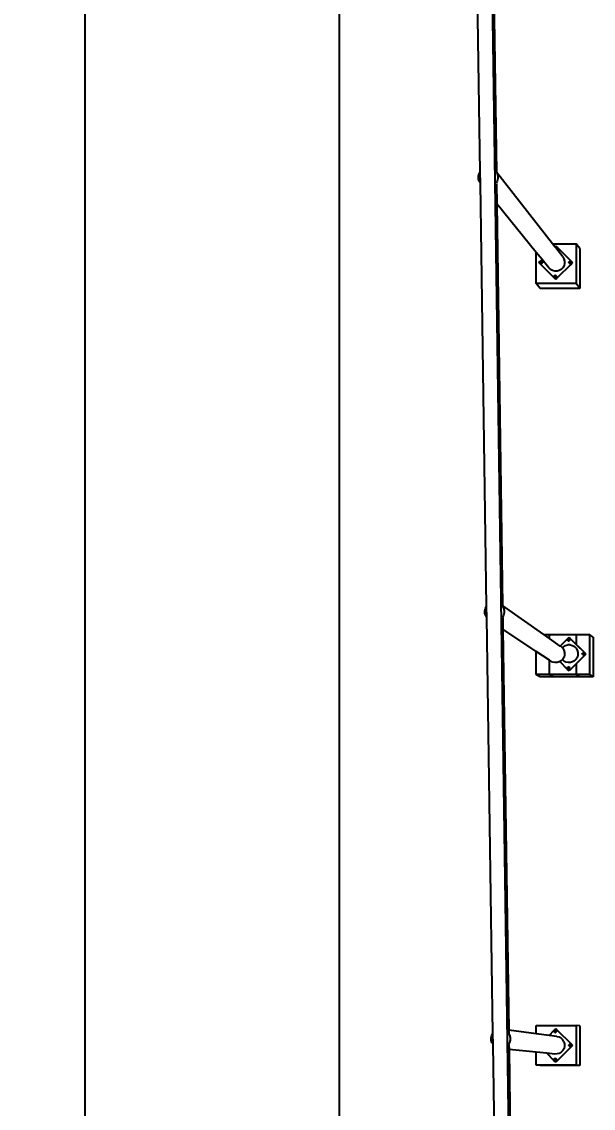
# Model space of a CAD drawing. Header units: inches. Extents: x -614 to 848, y -1045 to 1103.
# Drawn here: x -614 to -326, y 8 to 555 of the extents above; entities that cross this region are included whole.
import ezdxf

# ---------------------------------------------------------------- set-up
doc = ezdxf.new("R2010")
doc.units = ezdxf.units.IN
doc.header["$MEASUREMENT"] = 0
doc.dimstyles.get("Standard").update_dxf_attribs({"dimtxt": 24, "dimasz": 0.18, "dimexe": 0.18, "dimexo": 0.0625, "dimgap": 0.09, "dimtad": 0, "dimtih": 1, "dimtoh": 1, "dimdec": 4, "dimzin": 0, "dimdsep": 46, "dimtxsty": 'Standard', "dimcen": 0.09, "dimclrd": 1, "dimclre": 1, "dimclrt": 1, "dimadec": 0, "dimazin": 0, "dimtfac": 1, "dimtdec": 4, "dimtofl": 0, "dimtmove": 0, "dimatfit": 3, "dimfxl": 1, "dimtolj": 1, "dimtzin": 0, "dimarcsym": 0})

# ---------------------------------------------------------------- blocks, each defined once
blk = doc.blocks.new('*D3')
at = {"color": 1, "lineweight": -2, "transparency": 16777216}
for p, q in [((-391.17, 1015.55), (-582.34, 1015.55)), ((-582.16, 1015.37), (-582.16, -2.53)), ((-582.16, -1044.61), (-582.16, -26.71)), ((-353.89, -1044.79), (-582.34, -1044.79))]:
    blk.add_line(p, q, dxfattribs=at)
at = {"color": 1, "transparency": 16777216}
for points in [[(-582.19, 1015.37), (-582.13, 1015.37), (-582.16, 1015.55)], [(-582.19, -1044.61), (-582.13, -1044.61), (-582.16, -1044.79)]]:
    blk.add_solid(points, dxfattribs=at)
at = {"layer": 'Defpoints', "color": 0, "transparency": 16777216}
for p in [(-391.11, 1015.55), (-582.16, -1044.79), (-353.83, -1044.79)]:
    blk.add_point(p, dxfattribs=at)
at = {"color": 1, "transparency": 16777216, "insert": (-582.16, -14.62), "char_height": 24, "attachment_point": 5}
blk.add_mtext("\\A1;142'", dxfattribs=at)

msp = doc.modelspace()

# ---------------------------------------------------------------- linework, layer by layer
for p, q in [((-353.83011, -1044.7934), (-383.55785, 1015.55191)), ((-453.98464, -965.3808), (-453.98464, 832.66782)), ((-383.22282, 479.63448), (-386.41257, 696.43947)), ((-377.95925, 681.20389), (-375.0562, 479.56826)), ((-384.07424, 477.43644), (-383.75701, 478.6821)), ((-384.05827, 476.15113), (-384.07424, 477.43644)), ((-383.75701, 478.6821), (-383.22282, 479.63448)), ((-383.13922, 473.95261), (-383.22282, 479.63448)), ((-375.24137, 479.77488), (-374.65938, 478.79517)), ((-375.0562, 479.56826), (-375.05575, 479.53756)), ((-346.83672, 443.48523), (-375.0562, 479.56826)), ((-374.65938, 478.79517), (-374.31128, 477.55778)), ((-374.31128, 477.55778), (-374.29531, 476.27247)), ((-383.71017, 474.91374), (-384.05827, 476.15113)), ((-383.13922, 473.95261), (-383.71017, 474.91374)), ((-380.00174, 260.70041), (-383.13922, 473.95261)), ((-374.61254, 475.02681), (-375.24137, 473.9057)), ((-374.96973, 473.56264), (-374.82676, 463.63253)), ((-374.29531, 476.27247), (-374.61254, 475.02681)), ((-354.99509, 439.10224), (-374.82676, 463.63253)), ((-374.82676, 463.63253), (-371.91088, 261.10617)), ((-346.83672, 443.48523), (-334.85508, 443.48523)), ((-345.63895, 441.95369), (-346.83672, 443.48523)), ((-334.85508, 443.48523), (-334.85508, 423.34522)), ((-332.98892, 441.01367), (-334.85508, 443.48523)), ((-354.99509, 423.34522), (-354.99509, 439.10224)), ((-352.08722, 435.50542), (-354.99509, 439.10224)), ((-345.63895, 441.95369), (-345.17355, 442.41909)), ((-345.17728, 441.36338), (-345.63895, 441.95369)), ((-345.17728, 441.36338), (-345.17355, 441.36289)), ((-341.65167, 436.85533), (-345.17728, 441.36338)), ((-345.17355, 442.41909), (-344.4267, 441.67224)), ((-345.17355, 442.41909), (-345.17355, 441.36855)), ((-345.17355, 441.36289), (-344.90018, 441.39888)), ((-344.90018, 441.39888), (-344.64545, 441.50439)), ((-344.64545, 441.50439), (-344.4267, 441.67224)), ((-344.4267, 441.67224), (-337.45004, 434.69558)), ((-332.98892, 441.01367), (-332.98892, 420.9859)), ((-353.64391, 433.94873), (-352.89706, 434.69558)), ((-352.89706, 433.20188), (-353.64391, 433.94873)), ((-353.63055, 433.93233), (-353.64391, 433.94873)), ((-353.64391, 433.94873), (-352.6306, 433.94873)), ((-352.88373, 433.18551), (-353.63055, 433.93233)), ((-352.89706, 434.69558), (-352.08722, 435.50542)), ((-352.72921, 434.47683), (-352.89706, 434.69558)), ((-352.89706, 433.20188), (-352.72921, 433.42063)), ((-352.88373, 433.18551), (-352.89706, 433.20188)), ((-345.9204, 426.22522), (-352.89706, 433.20188)), ((-345.90733, 426.20912), (-352.88373, 433.18551)), ((-352.63545, 434.25049), (-352.72921, 434.47683)), ((-352.72921, 433.42063), (-352.62369, 433.67536)), ((-352.66498, 434.1077), (-352.65119, 434.21251)), ((-352.65119, 434.0029), (-352.66498, 434.1077)), ((-352.65119, 434.21251), (-352.63545, 434.25049)), ((-352.61073, 433.90523), (-352.65119, 434.0029)), ((-352.63835, 433.97192), (-352.63749, 433.96537)), ((-352.63749, 433.96537), (-352.6306, 433.94873)), ((-352.63545, 434.25049), (-352.61073, 434.31017)), ((-352.6306, 433.94873), (-352.62875, 433.94873)), ((-352.6306, 433.94873), (-352.59561, 433.86427)), ((-352.62369, 433.67536), (-352.59597, 433.88599)), ((-352.61073, 434.31017), (-352.54638, 434.39404)), ((-352.59597, 433.88599), (-352.61073, 433.90523)), ((-352.5881, 433.87574), (-352.59597, 433.88599)), ((-352.59561, 433.86427), (-352.53777, 433.78888)), ((-352.5881, 433.87574), (-352.58182, 433.86057)), ((-352.54638, 433.82137), (-352.5881, 433.87574)), ((-352.58182, 433.86057), (-352.5152, 433.77375)), ((-352.54638, 434.39404), (-352.46251, 434.45839)), ((-352.46251, 433.75702), (-352.54638, 433.82137)), ((-352.5189, 433.78755), (-352.54638, 433.82137)), ((-352.53777, 433.78888), (-352.53338, 433.78317)), ((-352.53338, 433.78317), (-352.529, 433.77745)), ((-352.529, 433.77745), (-352.44218, 433.71083)), ((-352.43504, 433.7232), (-352.5189, 433.78755)), ((-352.5152, 433.77375), (-352.42838, 433.70714)), ((-352.46251, 434.45839), (-352.36485, 434.49884)), ((-352.36485, 433.71656), (-352.46251, 433.75702)), ((-352.44218, 433.71083), (-352.34108, 433.66896)), ((-352.33738, 433.68275), (-352.43504, 433.7232)), ((-352.32728, 433.66526), (-352.42838, 433.70714)), ((-352.36485, 434.49884), (-352.26005, 434.51264)), ((-352.26005, 433.70277), (-352.36485, 433.71656)), ((-352.34108, 433.66896), (-352.33394, 433.66802)), ((-352.23259, 433.66896), (-352.33738, 433.68275)), ((-352.33394, 433.66802), (-352.23259, 433.65467)), ((-352.32728, 433.66526), (-352.21879, 433.65098)), ((-352.26005, 434.51264), (-352.15524, 434.49884)), ((-352.15524, 433.71656), (-352.26005, 433.70277)), ((-352.23259, 433.66896), (-352.23259, 433.70638)), ((-352.12779, 433.68275), (-352.23259, 433.66896)), ((-352.23259, 433.6661), (-352.23259, 433.66896)), ((-352.23259, 433.65467), (-352.12409, 433.66896)), ((-352.23259, 433.65467), (-352.23259, 433.6661)), ((-352.21879, 433.65098), (-352.11029, 433.66526)), ((-352.15524, 434.49884), (-352.05758, 434.45839)), ((-352.05758, 433.75702), (-352.15524, 433.71656)), ((-352.03309, 433.72093), (-352.12779, 433.68275)), ((-352.12409, 433.66896), (-352.02299, 433.71083)), ((-352.11029, 433.66526), (-352.00919, 433.70714)), ((-348.69543, 431.31004), (-352.08722, 435.50542)), ((-352.05758, 434.45839), (-352.04298, 434.44719)), ((-351.97371, 433.82137), (-352.05758, 433.75702)), ((-352.00919, 434.4332), (-352.04298, 434.44719)), ((-352.04298, 434.44719), (-351.97371, 434.39404)), ((-352.03309, 433.72093), (-351.94627, 433.78755)), ((-352.02299, 433.71083), (-351.93617, 433.77745)), ((-351.92238, 434.36658), (-352.00919, 434.4332)), ((-352.00919, 433.70714), (-351.92238, 433.77375)), ((-351.94627, 434.36017), (-351.97371, 434.39404)), ((-351.97371, 434.39404), (-351.94981, 434.36289)), ((-351.90936, 433.90523), (-351.97371, 433.82137)), ((-351.94981, 434.36289), (-351.94627, 434.36017)), ((-351.94981, 434.36289), (-351.90936, 434.31017)), ((-351.94627, 434.36017), (-351.88193, 434.27632)), ((-351.87966, 433.87437), (-351.94627, 433.78755)), ((-351.86956, 434.28346), (-351.93617, 434.37027)), ((-351.93617, 433.77745), (-351.86956, 433.86427)), ((-351.90936, 434.31017), (-351.86891, 434.21251)), ((-351.86891, 434.0029), (-351.90936, 433.90523)), ((-351.88193, 434.27632), (-351.84148, 434.17866)), ((-351.87966, 433.87437), (-351.84314, 433.96253)), ((-351.82768, 434.18236), (-351.86956, 434.28346)), ((-351.86956, 433.86427), (-351.82886, 433.96253)), ((-351.86891, 434.21251), (-351.85511, 434.1077)), ((-351.85511, 434.1077), (-351.86891, 434.0029)), ((-351.84314, 433.96253), (-351.84148, 433.96907)), ((-351.84148, 434.17866), (-351.82768, 434.07386)), ((-351.82768, 434.07386), (-351.84148, 433.96907)), ((-351.82886, 433.96253), (-351.82768, 433.96537)), ((-351.8134, 434.07386), (-351.82768, 434.18236)), ((-351.82768, 433.96537), (-351.8134, 434.07386)), ((-337.6526, 432.99932), (-344.4267, 426.22522)), ((-337.62519, 432.99761), (-344.41369, 426.20912)), ((-341.65167, 436.85533), (-341.05406, 435.84933)), ((-341.05406, 435.84933), (-340.73719, 434.72293)), ((-340.72265, 433.5529), (-341.01143, 432.41897)), ((-340.73719, 434.72293), (-340.72265, 433.5529)), ((-338.56379, 434.09391), (-338.54999, 434.19871)), ((-338.54999, 433.9891), (-338.56379, 434.09391)), ((-338.54999, 434.19871), (-338.50954, 434.29637)), ((-338.50954, 433.89144), (-338.54999, 433.9891)), ((-338.53877, 433.96201), (-338.5374, 433.95157)), ((-338.5374, 433.95157), (-338.49552, 433.85047)), ((-338.50954, 434.29637), (-338.44519, 434.38024)), ((-338.44519, 433.80757), (-338.50954, 433.89144)), ((-338.49552, 433.85047), (-338.43768, 433.77508)), ((-338.44519, 434.38024), (-338.36132, 434.44459)), ((-338.44413, 433.80676), (-338.44519, 433.80757)), ((-338.42758, 433.78518), (-338.44413, 433.80676)), ((-338.42256, 433.7902), (-338.44413, 433.80676)), ((-338.43768, 433.77508), (-338.43901, 433.77375)), ((-338.43901, 433.77375), (-338.43329, 433.76937)), ((-338.42758, 433.78518), (-338.43768, 433.77508)), ((-338.43768, 433.77508), (-338.43329, 433.76937)), ((-338.43329, 433.76937), (-338.35219, 433.70714)), ((-338.43329, 433.76937), (-338.42891, 433.76365)), ((-338.42891, 433.76365), (-338.34209, 433.69704)), ((-338.42256, 433.7902), (-338.42758, 433.78518)), ((-338.41881, 433.77375), (-338.42758, 433.78518)), ((-338.36132, 433.74322), (-338.42256, 433.7902)), ((-338.33495, 433.70941), (-338.41881, 433.77375)), ((-338.36132, 434.44459), (-338.26366, 434.48505)), ((-338.26366, 433.70277), (-338.36132, 433.74322)), ((-338.35219, 433.70714), (-338.25109, 433.66526)), ((-338.34209, 433.69704), (-338.24099, 433.65516)), ((-338.23729, 433.66896), (-338.33495, 433.70941)), ((-338.26366, 434.48505), (-338.15885, 434.49884)), ((-338.15885, 433.68897), (-338.26366, 433.70277)), ((-338.25109, 433.66526), (-338.14259, 433.65098)), ((-338.24099, 433.65516), (-338.13249, 433.64088)), ((-338.13249, 433.65516), (-338.23729, 433.66896)), ((-338.15885, 434.49884), (-338.05405, 434.48505)), ((-338.05405, 433.70277), (-338.15885, 433.68897)), ((-338.14259, 433.65098), (-338.13249, 433.65231)), ((-338.13249, 433.65516), (-338.13249, 433.69244)), ((-338.0277, 433.66896), (-338.13249, 433.65516)), ((-338.13249, 433.65231), (-338.0341, 433.66526)), ((-338.13249, 433.65231), (-338.13249, 433.65516)), ((-338.13249, 433.64088), (-338.024, 433.65516)), ((-338.13249, 433.64088), (-338.13249, 433.65231)), ((-338.05405, 434.48505), (-337.95639, 434.44459)), ((-337.95639, 433.74322), (-338.05405, 433.70277)), ((-338.0341, 433.66526), (-338.0277, 433.66896)), ((-337.933, 433.70714), (-338.0277, 433.66896)), ((-338.024, 433.65516), (-337.9229, 433.69704)), ((-337.95639, 434.44459), (-337.95154, 434.44088)), ((-337.87252, 433.80757), (-337.95639, 433.74322)), ((-337.933, 434.4332), (-337.95154, 434.44088)), ((-337.95154, 434.44088), (-337.87252, 434.38024)), ((-337.84618, 434.36658), (-337.933, 434.4332)), ((-337.933, 433.70714), (-337.84618, 433.77375)), ((-337.9229, 433.69704), (-337.83608, 433.76365)), ((-337.84705, 434.34704), (-337.87252, 434.38024)), ((-337.80817, 433.89144), (-337.87252, 433.80757)), ((-337.84705, 434.34704), (-337.84618, 434.34638)), ((-337.77956, 434.27976), (-337.84618, 434.36658)), ((-337.84618, 434.34638), (-337.80817, 434.29637)), ((-337.77956, 433.86057), (-337.84618, 433.77375)), ((-337.76946, 434.26966), (-337.83608, 434.35648)), ((-337.83608, 433.76365), (-337.76946, 433.85047)), ((-337.80817, 434.29637), (-337.76771, 434.19871)), ((-337.78183, 434.26252), (-337.80817, 434.29637)), ((-337.76771, 433.9891), (-337.80817, 433.89144)), ((-337.78183, 434.26252), (-337.74138, 434.16486)), ((-337.73769, 434.17866), (-337.77956, 434.27976)), ((-337.75545, 433.91879), (-337.77956, 433.86057)), ((-337.72759, 434.16856), (-337.76946, 434.26966)), ((-337.76946, 433.85047), (-337.72876, 433.94873)), ((-337.76771, 434.19871), (-337.75392, 434.09391)), ((-337.75392, 434.09391), (-337.76771, 433.9891)), ((-337.73616, 434.12519), (-337.75939, 433.94873)), ((-337.75939, 433.94873), (-337.75545, 433.91879)), ((-337.74305, 433.94873), (-337.75545, 433.91879)), ((-337.75545, 433.91879), (-337.7234, 433.67536)), ((-337.74305, 433.94873), (-337.75373, 433.94873)), ((-337.74138, 433.95527), (-337.74305, 433.94873)), ((-337.72876, 433.94873), (-337.74305, 433.94873)), ((-337.74138, 434.16486), (-337.73616, 434.12519)), ((-337.72759, 434.06007), (-337.74138, 433.95527)), ((-337.74138, 433.95527), (-337.73769, 433.96167)), ((-337.7334, 434.14613), (-337.73769, 434.17866)), ((-337.73769, 433.96167), (-337.7234, 434.07017)), ((-337.7334, 434.14613), (-337.73616, 434.12519)), ((-337.73616, 434.12519), (-337.72759, 434.06007)), ((-337.7234, 434.2221), (-337.7334, 434.14613)), ((-337.7234, 434.07017), (-337.7334, 434.14613)), ((-337.72876, 433.94873), (-337.72759, 433.95157)), ((-336.70319, 433.94873), (-337.72876, 433.94873)), ((-337.7133, 434.06007), (-337.72759, 434.16856)), ((-337.72759, 433.95157), (-337.7133, 434.06007)), ((-337.61789, 434.47683), (-337.7234, 434.2221)), ((-337.7234, 433.67536), (-337.61789, 433.42063)), ((-337.45004, 433.20188), (-337.6526, 432.99932)), ((-337.6526, 432.99932), (-337.63239, 432.99666)), ((-337.63239, 432.99666), (-337.62519, 432.99761)), ((-337.43729, 433.18551), (-337.62519, 432.99761)), ((-337.62519, 432.99761), (-337.52406, 433.01092)), ((-337.45004, 434.69558), (-337.61789, 434.47683)), ((-337.61789, 433.42063), (-337.45004, 433.20188)), ((-337.52406, 433.01092), (-337.42311, 433.05274)), ((-337.45004, 434.69558), (-336.70319, 433.94873)), ((-337.21649, 433.43543), (-337.45004, 433.20188)), ((-337.45004, 433.20188), (-337.43729, 433.18551)), ((-337.21478, 433.40802), (-337.43729, 433.18551)), ((-337.42311, 433.05274), (-337.33642, 433.11926)), ((-337.33642, 433.11926), (-337.26991, 433.20594)), ((-337.26991, 433.20594), (-337.22809, 433.30689)), ((-337.22809, 433.30689), (-337.21478, 433.40802)), ((-336.70502, 433.94689), (-337.21649, 433.43543)), ((-337.21383, 433.41522), (-337.21649, 433.43543)), ((-336.69047, 433.93233), (-337.21478, 433.40802)), ((-337.21478, 433.40802), (-337.21383, 433.41522)), ((-336.70319, 433.94873), (-336.70502, 433.94689)), ((-336.70502, 433.94689), (-336.69047, 433.93233)), ((-336.69047, 433.93233), (-336.70319, 433.94873)), ((-347.85781, 430.49298), (-348.69543, 431.31004)), ((-346.83726, 429.92056), (-347.85781, 430.49298)), ((-345.70334, 429.63178), (-346.83726, 429.92056)), ((-345.87818, 427.16988), (-345.86438, 427.27468)), ((-345.86438, 427.06507), (-345.87818, 427.16988)), ((-345.86438, 427.27468), (-345.82393, 427.37234)), ((-345.85222, 427.03571), (-345.86438, 427.06507)), ((-345.85222, 427.03571), (-345.85122, 427.02808)), ((-345.82393, 426.96741), (-345.85222, 427.03571)), ((-345.85122, 427.02808), (-345.80934, 426.92698)), ((-345.82393, 427.37234), (-345.75958, 427.45621)), ((-345.75958, 427.45621), (-345.67571, 427.52056)), ((-344.53331, 429.64632), (-345.70334, 429.63178)), ((-345.67571, 427.52056), (-345.57805, 427.56102)), ((-345.57805, 427.56102), (-345.47324, 427.57481)), ((-345.47324, 427.57481), (-345.36844, 427.56102)), ((-345.36844, 427.56102), (-345.27077, 427.52056)), ((-345.27077, 427.52056), (-345.18691, 427.45621)), ((-345.18691, 427.45621), (-345.16326, 427.42539)), ((-345.16326, 427.42539), (-345.16, 427.42289)), ((-345.16326, 427.42539), (-345.12256, 427.37234)), ((-345.16, 427.42289), (-345.09565, 427.33903)), ((-345.08328, 427.34617), (-345.1499, 427.43299)), ((-345.12256, 427.37234), (-345.0821, 427.27468)), ((-345.0821, 427.06507), (-345.12256, 426.96741)), ((-345.09565, 427.33903), (-345.0552, 427.24137)), ((-345.0552, 427.03178), (-345.09565, 426.93412)), ((-345.0414, 427.24507), (-345.08328, 427.34617)), ((-345.08328, 426.92698), (-345.0414, 427.02808)), ((-345.0821, 427.27468), (-345.0683, 427.16988)), ((-345.0683, 427.16988), (-345.0821, 427.06507)), ((-345.0552, 427.24137), (-345.0414, 427.13658)), ((-345.0414, 427.13658), (-345.0552, 427.03178)), ((-345.02712, 427.13658), (-345.0414, 427.24507)), ((-345.0414, 427.02808), (-345.02712, 427.13658)), ((-343.40691, 429.9632), (-344.53331, 429.64632)), ((-342.4009, 430.5608), (-343.40691, 429.9632)), ((-341.58385, 431.39842), (-342.4009, 430.5608)), ((-341.01143, 432.41897), (-341.58385, 431.39842)), ((-353.01669, 420.9859), (-354.99509, 423.34522)), ((-334.85508, 423.34522), (-354.99509, 423.34522)), ((-345.70165, 426.39307), (-345.9204, 426.22522)), ((-345.90733, 426.20912), (-345.9204, 426.22522)), ((-345.17355, 425.47837), (-345.9204, 426.22522)), ((-345.16051, 425.46229), (-345.90733, 426.20912)), ((-345.75958, 426.88354), (-345.82393, 426.96741)), ((-345.80934, 426.92698), (-345.74272, 426.84016)), ((-345.73262, 426.85026), (-345.75958, 426.88354)), ((-345.75613, 426.88089), (-345.75958, 426.88354)), ((-345.73262, 426.85026), (-345.75613, 426.88089)), ((-345.67571, 426.81919), (-345.75613, 426.88089)), ((-345.74272, 426.84016), (-345.65591, 426.77355)), ((-345.64876, 426.78592), (-345.73262, 426.85026)), ((-345.44692, 426.49859), (-345.70165, 426.39307)), ((-345.57805, 426.77874), (-345.67571, 426.81919)), ((-345.65591, 426.77355), (-345.5548, 426.73167)), ((-345.55111, 426.74547), (-345.64876, 426.78592)), ((-345.47324, 426.76494), (-345.57805, 426.77874)), ((-345.5548, 426.73167), (-345.44631, 426.71739)), ((-345.44631, 426.73167), (-345.55111, 426.74547)), ((-345.36844, 426.77874), (-345.47324, 426.76494)), ((-345.17355, 426.53457), (-345.44692, 426.49859)), ((-345.44631, 426.73167), (-345.44631, 426.76848)), ((-345.34151, 426.74547), (-345.44631, 426.73167)), ((-345.44631, 426.71739), (-345.33782, 426.73167)), ((-345.44631, 426.71739), (-345.44631, 426.73167)), ((-345.27077, 426.81919), (-345.36844, 426.77874)), ((-345.24386, 426.78592), (-345.34151, 426.74547)), ((-345.33782, 426.73167), (-345.23672, 426.77355)), ((-345.18691, 426.88354), (-345.27077, 426.81919)), ((-345.16, 426.85026), (-345.24386, 426.78592)), ((-345.23672, 426.77355), (-345.1499, 426.84016)), ((-345.12256, 426.96741), (-345.18691, 426.88354)), ((-344.90018, 426.49859), (-345.17355, 426.53457)), ((-344.43016, 426.22176), (-345.17355, 425.47837)), ((-345.16051, 425.46229), (-345.17355, 425.47837)), ((-344.41369, 426.20912), (-345.16051, 425.46229)), ((-345.09565, 426.93412), (-345.16, 426.85026)), ((-345.1499, 426.84016), (-345.08328, 426.92698)), ((-345.1499, 426.84016), (-345.1499, 425.47837)), ((-344.64545, 426.39307), (-344.90018, 426.49859)), ((-344.4267, 426.22522), (-344.64545, 426.39307)), ((-344.4267, 426.22522), (-344.43016, 426.22176)), ((-344.41369, 426.20912), (-344.43016, 426.22176)), ((-344.41369, 426.20912), (-344.4267, 426.22522)), ((-332.98892, 420.9859), (-334.85508, 423.34522)), ((-332.98892, 420.9859), (-353.01669, 420.9859)), ((-380.8182, 258.57049), (-380.50365, 259.80558)), ((-380.80236, 257.29607), (-380.8182, 258.57049)), ((-380.50365, 259.80558), (-380.00174, 260.70041)), ((-379.92031, 255.16535), (-380.00174, 260.70041)), ((-372.06021, 260.8891), (-371.48315, 259.91769)), ((-351.19277, 246.56068), (-371.91088, 261.10617)), ((-371.91088, 261.10617), (-371.9062, 260.78111)), ((-371.48315, 259.91769), (-371.13801, 258.6908)), ((-371.12217, 257.41637), (-371.43671, 256.18128)), ((-371.13801, 258.6908), (-371.12217, 257.41637)), ((-380.45721, 256.06917), (-380.80236, 257.29607)), ((-379.92031, 255.16535), (-380.45721, 256.06917)), ((-376.83682, 45.58285), (-379.92031, 255.16535)), ((-371.43671, 256.18128), (-372.06021, 255.06968)), ((-371.82161, 254.90611), (-371.7407, 249.28655)), ((-354.99509, 238.05707), (-371.7407, 249.28655)), ((-371.7407, 249.28655), (-368.83092, 47.18354)), ((-351.19277, 246.56068), (-348.28175, 246.56068)), ((-348.28175, 244.51696), (-351.19277, 246.56068)), ((-348.28175, 244.51696), (-348.28175, 246.56068)), ((-348.28175, 246.56068), (-334.85508, 246.56068)), ((-334.85508, 246.56068), (-334.85508, 241.6055)), ((-334.85508, 246.56068), (-328.14174, 246.56068)), ((-328.14174, 246.56068), (-328.14174, 226.42067)), ((-326.313, 245.18659), (-328.14174, 246.56068)), ((-342.90495, 240.74208), (-348.28175, 244.51696)), ((-342.90495, 240.74208), (-339.19692, 244.45012)), ((-341.22271, 240.38244), (-340.21671, 240.98005)), ((-340.21671, 240.98005), (-339.09031, 241.29692)), ((-339.19692, 244.45012), (-338.45007, 245.19697)), ((-339.19692, 244.45012), (-338.97817, 244.28227)), ((-339.14407, 243.74476), (-339.13028, 243.84956)), ((-339.13028, 243.63995), (-339.14407, 243.74476)), ((-339.13028, 243.84956), (-339.08982, 243.94723)), ((-339.12898, 243.63683), (-339.13028, 243.63995)), ((-339.12898, 243.63683), (-339.12774, 243.62736)), ((-339.08982, 243.54229), (-339.12898, 243.63683)), ((-339.12774, 243.62736), (-339.08586, 243.52626)), ((-337.92028, 241.31146), (-339.09031, 241.29692)), ((-339.08982, 243.94723), (-339.02547, 244.03109)), ((-339.02547, 243.45842), (-339.08982, 243.54229)), ((-339.08586, 243.52626), (-339.01924, 243.43945)), ((-339.08278, 243.53311), (-339.07576, 243.51616)), ((-339.07576, 243.51616), (-339.01791, 243.44078)), ((-339.02547, 244.03109), (-338.9416, 244.09544)), ((-339.01121, 243.44748), (-339.02547, 243.45842)), ((-339.01121, 243.44748), (-339.01924, 243.43945)), ((-339.01791, 243.44078), (-339.01353, 243.43506)), ((-339.01353, 243.43506), (-339.00914, 243.42935)), ((-338.9416, 243.39407), (-339.01121, 243.44748)), ((-339.00914, 243.42935), (-338.92232, 243.36273)), ((-338.97817, 244.28227), (-338.72343, 244.17675)), ((-338.9416, 244.09544), (-338.84394, 244.1359)), ((-338.93792, 243.39255), (-338.9416, 243.39407)), ((-338.91518, 243.3751), (-338.93792, 243.39255)), ((-338.84394, 243.35362), (-338.93792, 243.39255)), ((-338.92232, 243.36273), (-338.82122, 243.32085)), ((-338.81753, 243.33465), (-338.91518, 243.3751)), ((-338.84394, 244.1359), (-338.84266, 244.13607)), ((-338.73914, 243.33982), (-338.84394, 243.35362)), ((-338.84266, 244.13607), (-338.73914, 244.1497)), ((-338.83132, 244.14076), (-338.84266, 244.13607)), ((-338.72283, 244.15505), (-338.83132, 244.14076)), ((-338.82122, 243.32085), (-338.71273, 243.30657)), ((-338.71273, 243.32085), (-338.81753, 243.33465)), ((-338.73914, 244.1497), (-338.63433, 244.1359)), ((-338.63433, 243.35362), (-338.73914, 243.33982)), ((-338.72343, 244.17675), (-338.45007, 244.14076)), ((-338.61433, 244.14076), (-338.72283, 244.15505)), ((-338.71273, 243.32085), (-338.71273, 243.3433)), ((-338.60793, 243.33465), (-338.71273, 243.32085)), ((-338.71273, 243.30657), (-338.60423, 243.32085)), ((-338.71273, 243.318), (-338.71273, 243.32085)), ((-338.71273, 243.30657), (-338.71273, 243.318)), ((-338.63433, 244.1359), (-338.53667, 244.09544)), ((-338.53667, 243.39407), (-338.63433, 243.35362)), ((-338.51323, 244.09889), (-338.61433, 244.14076)), ((-338.51323, 243.37283), (-338.60793, 243.33465)), ((-338.60423, 243.32085), (-338.50313, 243.36273)), ((-338.51374, 244.07785), (-338.53667, 244.09544)), ((-338.4528, 243.45842), (-338.53667, 243.39407)), ((-338.51374, 244.07785), (-338.51028, 244.07642)), ((-338.42642, 244.03227), (-338.51323, 244.09889)), ((-338.42642, 243.43945), (-338.51323, 243.37283)), ((-338.51028, 244.07642), (-338.4528, 244.03109)), ((-338.50313, 243.36273), (-338.41632, 243.42935)), ((-338.4528, 244.03109), (-338.38845, 243.94723)), ((-338.4528, 244.03109), (-338.42642, 244.01207)), ((-338.44959, 243.46261), (-338.4528, 243.45842)), ((-338.43728, 245.1877), (-338.45007, 245.19697)), ((-338.45007, 245.19697), (-338.43904, 245.18594)), ((-338.45007, 245.19697), (-338.45007, 244.14643)), ((-338.45007, 244.14076), (-338.1767, 244.17675)), ((-338.38845, 243.54229), (-338.44959, 243.46261)), ((-338.44959, 243.46261), (-338.42642, 243.43945)), ((-338.43904, 245.18594), (-338.43728, 245.1877)), ((-338.43904, 245.18594), (-337.70322, 244.45012)), ((-338.43728, 245.1877), (-337.69046, 244.44088)), ((-338.3598, 243.94545), (-338.42642, 244.03227)), ((-338.42642, 244.01207), (-338.36207, 243.92821)), ((-338.42642, 243.43945), (-338.3598, 243.52626)), ((-338.3497, 243.93535), (-338.41632, 244.02217)), ((-338.41632, 243.42935), (-338.3497, 243.51616)), ((-338.38845, 243.94723), (-338.348, 243.84956)), ((-338.348, 243.63995), (-338.38845, 243.54229)), ((-338.36207, 243.92821), (-338.32162, 243.83055)), ((-338.31792, 243.84435), (-338.3598, 243.94545)), ((-338.3598, 243.52626), (-338.32328, 243.61442)), ((-338.30782, 243.83425), (-338.3497, 243.93535)), ((-338.3497, 243.51616), (-338.309, 243.61442)), ((-338.348, 243.84956), (-338.3342, 243.74476)), ((-338.3342, 243.74476), (-338.348, 243.63995)), ((-338.32328, 243.61442), (-338.32162, 243.62096)), ((-338.32162, 243.83055), (-338.30782, 243.72576)), ((-338.30782, 243.72576), (-338.32162, 243.62096)), ((-338.32162, 243.62096), (-338.31792, 243.62736)), ((-338.30364, 243.73586), (-338.31792, 243.84435)), ((-338.31792, 243.62736), (-338.30364, 243.73586)), ((-338.309, 243.61442), (-338.30782, 243.61726)), ((-338.29354, 243.72576), (-338.30782, 243.83425)), ((-338.30782, 243.61726), (-338.29354, 243.72576)), ((-338.1767, 244.17675), (-337.92197, 244.28227)), ((-337.92197, 244.28227), (-337.70322, 244.45012)), ((-337.92028, 241.31146), (-336.78635, 241.02268)), ((-337.70322, 244.45012), (-330.72656, 237.47346)), ((-337.69046, 244.44088), (-337.70322, 244.45012)), ((-337.69046, 244.44088), (-334.85508, 241.6055)), ((-336.78635, 241.02268), (-335.76581, 240.45026)), ((-334.85508, 241.6055), (-330.71406, 237.46449)), ((-326.313, 245.18659), (-326.313, 225.15882)), ((-354.99509, 226.42067), (-354.99509, 238.05707)), ((-348.28175, 233.55515), (-354.99509, 238.05707)), ((-342.48929, 240.45026), (-342.90495, 240.74208)), ((-342.48929, 240.45026), (-341.80636, 239.7841)), ((-341.80636, 239.7841), (-341.22271, 240.38244)), ((-341.80636, 239.7841), (-341.65167, 239.63321)), ((-341.65167, 239.63321), (-341.05406, 238.6272)), ((-341.05406, 238.6272), (-340.73719, 237.5008)), ((-340.72265, 236.33077), (-341.01143, 235.19685)), ((-340.73719, 237.5008), (-340.72265, 236.33077)), ((-335.76581, 240.45026), (-334.92819, 239.63321)), ((-334.92819, 239.63321), (-334.33058, 238.6272)), ((-330.72656, 235.97976), (-334.85508, 231.85123)), ((-330.71406, 235.97084), (-334.85508, 231.82982)), ((-334.33058, 238.6272), (-334.01371, 237.5008)), ((-333.99917, 236.33077), (-334.28795, 235.19685)), ((-334.01371, 237.5008), (-333.99917, 236.33077)), ((-331.83979, 236.85641), (-331.82599, 236.96121)), ((-331.82599, 236.7516), (-331.83979, 236.85641)), ((-331.82599, 236.96121), (-331.78554, 237.05888)), ((-331.78554, 236.65394), (-331.82599, 236.7516)), ((-331.78554, 237.05888), (-331.72118, 237.14274)), ((-331.72118, 236.57007), (-331.78554, 236.65394)), ((-331.77925, 236.64574), (-331.77204, 236.62835)), ((-331.77204, 236.62835), (-331.71419, 236.55296)), ((-331.72118, 237.14274), (-331.63732, 237.20709)), ((-331.70755, 236.55961), (-331.72118, 236.57007)), ((-331.71419, 236.55296), (-331.71552, 236.55163)), ((-331.71552, 236.55163), (-331.70981, 236.54725)), ((-331.70755, 236.55961), (-331.71419, 236.55296)), ((-331.71419, 236.55296), (-331.70981, 236.54725)), ((-331.70981, 236.54725), (-331.62871, 236.48501)), ((-331.70981, 236.54725), (-331.70542, 236.54153)), ((-331.63732, 236.50572), (-331.70755, 236.55961)), ((-331.70542, 236.54153), (-331.61861, 236.47491)), ((-331.63732, 237.20709), (-331.62987, 237.21018)), ((-331.63335, 236.50408), (-331.63732, 236.50572)), ((-331.61147, 236.48728), (-331.63335, 236.50408)), ((-331.53965, 236.46527), (-331.63335, 236.50408)), ((-331.62871, 237.21107), (-331.62987, 237.21018)), ((-331.53965, 237.24755), (-331.62871, 237.21107)), ((-331.62871, 236.48501), (-331.52761, 236.44314)), ((-331.61861, 236.47491), (-331.51751, 236.43304)), ((-331.51381, 236.44683), (-331.61147, 236.48728)), ((-331.53965, 237.24755), (-331.43485, 237.26134)), ((-331.52761, 237.25295), (-331.53965, 237.24755)), ((-331.43485, 236.45147), (-331.53965, 236.46527)), ((-331.41911, 237.26723), (-331.52761, 237.25295)), ((-331.52761, 236.44314), (-331.41911, 236.42885)), ((-331.51751, 236.43304), (-331.40901, 236.41875)), ((-331.40901, 236.43304), (-331.51381, 236.44683)), ((-331.43485, 237.26134), (-331.33004, 237.24755)), ((-331.33004, 236.46527), (-331.43485, 236.45147)), ((-331.31062, 237.25295), (-331.41911, 237.26723)), ((-331.41911, 236.42885), (-331.40901, 236.43018)), ((-331.40901, 236.43304), (-331.40901, 236.45487)), ((-331.30421, 236.44683), (-331.40901, 236.43304)), ((-331.40901, 236.43018), (-331.31062, 236.44314)), ((-331.40901, 236.43018), (-331.40901, 236.43304)), ((-331.40901, 236.41875), (-331.30052, 236.43304)), ((-331.40901, 236.41875), (-331.40901, 236.43018)), ((-331.33004, 237.24755), (-331.23238, 237.20709)), ((-331.23238, 236.50572), (-331.33004, 236.46527)), ((-331.20952, 237.21107), (-331.31062, 237.25295)), ((-331.31062, 236.44314), (-331.30421, 236.44683)), ((-331.20952, 236.48501), (-331.30421, 236.44683)), ((-331.30052, 236.43304), (-331.19942, 236.47491)), ((-331.2103, 237.19015), (-331.23238, 237.20709)), ((-331.14851, 236.57007), (-331.23238, 236.50572)), ((-331.2103, 237.19015), (-331.20656, 237.1886)), ((-331.2103, 237.19015), (-331.14851, 237.14274)), ((-331.1227, 237.14445), (-331.20952, 237.21107)), ((-331.20952, 236.48501), (-331.1227, 236.55163)), ((-331.20656, 237.1886), (-331.1227, 237.12425)), ((-331.19942, 236.47491), (-331.1126, 236.54153)), ((-331.14851, 237.14274), (-331.08416, 237.05888)), ((-331.08416, 236.65394), (-331.14851, 236.57007)), ((-331.05608, 237.05764), (-331.1227, 237.14445)), ((-331.1227, 237.12425), (-331.05835, 237.0404)), ((-331.05608, 236.63845), (-331.1227, 236.55163)), ((-331.04598, 237.04754), (-331.1126, 237.13435)), ((-331.1126, 236.54153), (-331.04598, 236.62835)), ((-331.08416, 237.05888), (-331.04371, 236.96121)), ((-331.04371, 236.7516), (-331.08416, 236.65394)), ((-331.05835, 237.0404), (-331.0179, 236.94274)), ((-331.01421, 236.95654), (-331.05608, 237.05764)), ((-331.03197, 236.69666), (-331.05608, 236.63845)), ((-331.00411, 236.94644), (-331.04598, 237.04754)), ((-331.04598, 236.62835), (-331.00528, 236.72661)), ((-331.04371, 236.96121), (-331.02991, 236.85641)), ((-331.02991, 236.85641), (-331.04371, 236.7516)), ((-331.01268, 236.90307), (-331.03591, 236.72661)), ((-331.03591, 236.72661), (-331.03197, 236.69666)), ((-331.01957, 236.72661), (-331.03197, 236.69666)), ((-331.03197, 236.69666), (-330.99992, 236.45324)), ((-331.01957, 236.72661), (-331.03025, 236.72661)), ((-331.0179, 236.73315), (-331.01957, 236.72661)), ((-331.00528, 236.72661), (-331.01957, 236.72661)), ((-331.0179, 236.94274), (-331.01268, 236.90307)), ((-331.00411, 236.83794), (-331.0179, 236.73315)), ((-331.0179, 236.73315), (-331.01421, 236.73955)), ((-331.00992, 236.92401), (-331.01421, 236.95654)), ((-331.01421, 236.73955), (-330.99992, 236.84804)), ((-331.00992, 236.92401), (-331.01268, 236.90307)), ((-331.01268, 236.90307), (-331.00411, 236.83794)), ((-330.99992, 236.99997), (-331.00992, 236.92401)), ((-330.99992, 236.84804), (-331.00992, 236.92401)), ((-331.00528, 236.72661), (-331.00411, 236.72945)), ((-329.97971, 236.72661), (-331.00528, 236.72661)), ((-330.98982, 236.83794), (-331.00411, 236.94644)), ((-331.00411, 236.72945), (-330.98982, 236.83794)), ((-330.89441, 237.25471), (-330.99992, 236.99997)), ((-330.99992, 236.45324), (-330.89441, 236.1985)), ((-330.72656, 237.47346), (-330.89441, 237.25471)), ((-330.89441, 236.1985), (-330.72656, 235.97976)), ((-330.72656, 237.47346), (-329.97971, 236.72661)), ((-330.71406, 237.46449), (-330.72656, 237.47346)), ((-330.72336, 235.98296), (-330.72656, 235.97976)), ((-330.71406, 235.97084), (-330.72656, 235.97976)), ((-329.97971, 236.72661), (-330.72336, 235.98296)), ((-330.72336, 235.98296), (-330.71406, 235.97084)), ((-330.71406, 237.46449), (-329.96724, 236.71766)), ((-329.96724, 236.71766), (-330.71406, 235.97084)), ((-329.96724, 236.71766), (-329.97971, 236.72661)), ((-348.28175, 226.42067), (-348.28175, 233.55515)), ((-347.85781, 233.27086), (-348.28175, 233.55515)), ((-346.83726, 232.69844), (-347.85781, 233.27086)), ((-345.70334, 232.40966), (-346.83726, 232.69844)), ((-344.53331, 232.4242), (-345.70334, 232.40966)), ((-343.40691, 232.74107), (-344.53331, 232.4242)), ((-343.1108, 232.91698), (-343.40691, 232.74107)), ((-342.4009, 233.33868), (-343.1108, 232.91698)), ((-339.19692, 229.0031), (-343.1108, 232.91698)), ((-341.81725, 233.93702), (-342.4009, 233.33868)), ((-341.58385, 234.1763), (-341.81725, 233.93702)), ((-341.13433, 233.27086), (-341.81725, 233.93702)), ((-341.01143, 235.19685), (-341.58385, 234.1763)), ((-340.11378, 232.69844), (-341.13433, 233.27086)), ((-338.97986, 232.40966), (-340.11378, 232.69844)), ((-339.15417, 229.93238), (-339.14038, 230.03718)), ((-339.14038, 230.03718), (-339.09992, 230.13485)), ((-339.09992, 230.13485), (-339.03557, 230.21871)), ((-339.03557, 230.21871), (-338.9517, 230.28306)), ((-337.80983, 232.4242), (-338.97986, 232.40966)), ((-338.9517, 230.28306), (-338.85404, 230.32352)), ((-338.85404, 230.32352), (-338.74924, 230.33731)), ((-338.74924, 230.33731), (-338.64443, 230.32352)), ((-338.64443, 230.32352), (-338.54677, 230.28306)), ((-338.52038, 230.26511), (-338.54677, 230.28306)), ((-338.54677, 230.28306), (-338.52689, 230.26781)), ((-338.52689, 230.26781), (-338.52038, 230.26511)), ((-338.52689, 230.26781), (-338.4629, 230.21871)), ((-338.52038, 230.26511), (-338.43652, 230.20076)), ((-338.4629, 230.21871), (-338.39855, 230.13485)), ((-338.43652, 230.20076), (-338.37217, 230.11691)), ((-338.3598, 230.12405), (-338.42642, 230.21086)), ((-338.39855, 230.13485), (-338.3581, 230.03718)), ((-338.37217, 230.11691), (-338.33172, 230.01925)), ((-338.31792, 230.02295), (-338.3598, 230.12405)), ((-338.3581, 230.03718), (-338.3443, 229.93238)), ((-338.33172, 230.01925), (-338.31792, 229.91445)), ((-338.30364, 229.91445), (-338.31792, 230.02295)), ((-336.68343, 232.74107), (-337.80983, 232.4242)), ((-334.85508, 231.85123), (-337.70257, 229.00374)), ((-334.85508, 231.82982), (-337.69046, 228.99444)), ((-335.67742, 233.33868), (-336.68343, 232.74107)), ((-334.86037, 234.1763), (-335.67742, 233.33868)), ((-334.28795, 235.19685), (-334.86037, 234.1763)), ((-334.85508, 231.85123), (-334.85508, 231.82982)), ((-334.85508, 231.82982), (-334.85508, 226.42067)), ((-353.01669, 225.15882), (-354.99509, 226.42067)), ((-348.28175, 226.42067), (-354.99509, 226.42067)), ((-346.34077, 225.15882), (-353.01669, 225.15882)), ((-346.34077, 225.15882), (-348.28175, 226.42067)), ((-334.85508, 226.42067), (-348.28175, 226.42067)), ((-332.98892, 225.15882), (-346.34077, 225.15882)), ((-338.97817, 229.17095), (-339.19692, 229.0031)), ((-338.45007, 228.25625), (-339.19692, 229.0031)), ((-339.14038, 229.82757), (-339.15417, 229.93238)), ((-339.09992, 229.72991), (-339.14038, 229.82757)), ((-339.09191, 229.71946), (-339.09992, 229.72991)), ((-339.09191, 229.71946), (-339.08586, 229.70486)), ((-339.03557, 229.64604), (-339.09191, 229.71946)), ((-339.08586, 229.70486), (-339.01924, 229.61804)), ((-338.9517, 229.58169), (-339.03557, 229.64604)), ((-339.01924, 229.61804), (-338.93242, 229.55142)), ((-338.72343, 229.27646), (-338.97817, 229.17095)), ((-338.92528, 229.56379), (-338.9517, 229.58169)), ((-338.94497, 229.5789), (-338.9517, 229.58169)), ((-338.92528, 229.56379), (-338.94497, 229.5789)), ((-338.85404, 229.54124), (-338.94497, 229.5789)), ((-338.93242, 229.55142), (-338.83132, 229.50955)), ((-338.82763, 229.52334), (-338.92528, 229.56379)), ((-338.74924, 229.52744), (-338.85404, 229.54124)), ((-338.83132, 229.50955), (-338.72283, 229.49526)), ((-338.72283, 229.50955), (-338.82763, 229.52334)), ((-338.64443, 229.54124), (-338.74924, 229.52744)), ((-338.45007, 229.31245), (-338.72343, 229.27646)), ((-338.72283, 229.50955), (-338.72283, 229.53092)), ((-338.61803, 229.52334), (-338.72283, 229.50955)), ((-338.72283, 229.49526), (-338.61433, 229.50955)), ((-338.72283, 229.49526), (-338.72283, 229.50955)), ((-338.54677, 229.58169), (-338.64443, 229.54124)), ((-338.52038, 229.56379), (-338.61803, 229.52334)), ((-338.61433, 229.50955), (-338.51323, 229.55142)), ((-338.4629, 229.64604), (-338.54677, 229.58169)), ((-338.43652, 229.62814), (-338.52038, 229.56379)), ((-338.51323, 229.55142), (-338.42642, 229.61804)), ((-338.39855, 229.72991), (-338.4629, 229.64604)), ((-338.1767, 229.27646), (-338.45007, 229.31245)), ((-338.44799, 228.25833), (-338.45007, 228.25625)), ((-338.43728, 228.24762), (-338.45007, 228.25625)), ((-337.70257, 229.00374), (-338.44799, 228.25833)), ((-338.43728, 228.24762), (-338.44799, 228.25833)), ((-337.69046, 228.99444), (-338.43728, 228.24762)), ((-338.37217, 229.712), (-338.43652, 229.62814)), ((-338.42642, 229.61804), (-338.3598, 229.70486)), ((-338.42642, 229.61804), (-338.42642, 228.25625)), ((-338.3581, 229.82757), (-338.39855, 229.72991)), ((-338.33172, 229.80966), (-338.37217, 229.712)), ((-338.3598, 229.70486), (-338.31792, 229.80596)), ((-338.3443, 229.93238), (-338.3581, 229.82757)), ((-338.31792, 229.91445), (-338.33172, 229.80966)), ((-338.31792, 229.80596), (-338.30364, 229.91445)), ((-337.92197, 229.17095), (-338.1767, 229.27646)), ((-337.70257, 229.00374), (-337.92197, 229.17095)), ((-337.69046, 228.99444), (-337.70257, 229.00374)), ((-332.98892, 225.15882), (-334.85508, 226.42067)), ((-328.14174, 226.42067), (-334.85508, 226.42067)), ((-326.313, 225.15882), (-332.98892, 225.15882)), ((-326.313, 225.15882), (-328.14174, 226.42067)), ((-354.99509, 49.63614), (-334.85508, 49.63614)), ((-354.99509, 45.41356), (-354.99509, 49.63614)), ((-334.85508, 49.63614), (-334.85508, 29.49613)), ((-332.98892, 49.35951), (-334.85508, 49.63614)), ((-332.98892, 49.35951), (-332.98892, 29.33174)), ((-377.69017, 43.39269), (-377.37821, 44.61764)), ((-377.37821, 44.61764), (-376.83682, 45.58285)), ((-376.75378, 39.93829), (-376.83682, 45.58285)), ((-369.00412, 45.69225), (-368.4318, 44.72883)), ((-368.83092, 47.18354), (-368.8091, 45.66811)), ((-354.99509, 45.41356), (-368.83092, 47.18354)), ((-368.4318, 44.72883), (-368.08949, 43.51201)), ((-348.55828, 44.59011), (-354.99509, 45.41356)), ((-348.55828, 44.59011), (-345.9204, 47.228)), ((-344.64376, 44.08934), (-348.55828, 44.59011)), ((-345.9204, 47.228), (-345.17355, 47.97485)), ((-345.9204, 47.228), (-345.70165, 47.06015)), ((-345.86808, 46.50726), (-345.85428, 46.61207)), ((-345.85428, 46.40245), (-345.86808, 46.50726)), ((-345.85428, 46.61207), (-345.85175, 46.61817)), ((-345.81383, 46.30479), (-345.85428, 46.40245)), ((-345.85175, 46.61817), (-345.81383, 46.70973)), ((-345.85122, 46.62223), (-345.85175, 46.61817)), ((-345.80934, 46.72333), (-345.85122, 46.62223)), ((-345.81383, 46.70973), (-345.74948, 46.79359)), ((-345.74948, 46.22093), (-345.81383, 46.30479)), ((-345.74272, 46.81015), (-345.80934, 46.72333)), ((-345.74948, 46.79359), (-345.66561, 46.85795)), ((-345.66561, 46.15657), (-345.74948, 46.22093)), ((-345.65591, 46.87676), (-345.74272, 46.81015)), ((-345.73406, 46.2091), (-345.73262, 46.20722)), ((-345.73262, 46.20722), (-345.64581, 46.14061)), ((-345.70165, 47.06015), (-345.44692, 46.95463)), ((-345.66561, 46.85795), (-345.56795, 46.8984)), ((-345.56795, 46.11612), (-345.66561, 46.15657)), ((-345.5548, 46.91864), (-345.65591, 46.87676)), ((-345.64581, 46.14061), (-345.5447, 46.09873)), ((-345.56795, 46.8984), (-345.46314, 46.9122)), ((-345.54101, 46.11252), (-345.56795, 46.11612)), ((-345.44631, 46.93292), (-345.5548, 46.91864)), ((-345.5447, 46.09873), (-345.43621, 46.08444)), ((-345.46314, 46.10232), (-345.54101, 46.11252)), ((-345.46314, 46.9122), (-345.35794, 46.89824)), ((-345.35834, 46.11612), (-345.46314, 46.10232)), ((-345.43621, 46.09873), (-345.46314, 46.10232)), ((-345.44692, 46.95463), (-345.17355, 46.91864)), ((-345.33782, 46.91864), (-345.44631, 46.93292)), ((-345.33141, 46.11252), (-345.43621, 46.09873)), ((-345.43621, 46.09873), (-345.43621, 46.10587)), ((-345.43621, 46.08444), (-345.32772, 46.09873)), ((-345.43621, 46.09587), (-345.43621, 46.09873)), ((-345.43621, 46.08444), (-345.43621, 46.09587)), ((-345.26067, 46.15657), (-345.35834, 46.11612)), ((-345.35794, 46.89824), (-345.33141, 46.89474)), ((-345.35794, 46.89824), (-345.26067, 46.85795)), ((-345.23672, 46.87676), (-345.33782, 46.91864)), ((-345.33141, 46.89474), (-345.23376, 46.85429)), ((-345.23672, 46.15071), (-345.33141, 46.11252)), ((-345.32772, 46.09873), (-345.22662, 46.14061)), ((-345.26067, 46.85795), (-345.17681, 46.79359)), ((-345.17681, 46.22093), (-345.26067, 46.15657)), ((-345.1499, 46.81015), (-345.23672, 46.87676)), ((-345.1499, 46.21732), (-345.23672, 46.15071)), ((-345.23376, 46.85429), (-345.1499, 46.78995)), ((-345.22662, 46.14061), (-345.1398, 46.20722)), ((-345.17681, 46.79359), (-345.11245, 46.70973)), ((-345.16669, 46.23411), (-345.17681, 46.22093)), ((-345.16051, 47.97303), (-345.17355, 47.97485)), ((-345.17355, 47.97485), (-345.16612, 47.96742)), ((-345.17355, 47.97485), (-345.17355, 46.9243)), ((-345.17355, 46.91864), (-344.90018, 46.95463)), ((-345.11245, 46.30479), (-345.16669, 46.23411)), ((-345.16669, 46.23411), (-345.1499, 46.21732)), ((-345.16612, 47.96742), (-345.16051, 47.97303)), ((-345.16612, 47.96742), (-344.4267, 47.228)), ((-345.16051, 47.97303), (-344.41369, 47.22621)), ((-345.08328, 46.72333), (-345.1499, 46.81015)), ((-345.1499, 46.78995), (-345.08555, 46.70609)), ((-345.1499, 46.21732), (-345.08328, 46.30414)), ((-345.07318, 46.71323), (-345.1398, 46.80005)), ((-345.1398, 46.20722), (-345.07318, 46.29404)), ((-345.11245, 46.70973), (-345.072, 46.61207)), ((-345.072, 46.40245), (-345.11245, 46.30479)), ((-345.08555, 46.70609), (-345.0451, 46.60843)), ((-345.0414, 46.62223), (-345.08328, 46.72333)), ((-345.08328, 46.30414), (-345.04676, 46.3923)), ((-345.0313, 46.61213), (-345.07318, 46.71323)), ((-345.07318, 46.29404), (-345.03248, 46.3923)), ((-345.072, 46.61207), (-345.0582, 46.50726)), ((-345.0582, 46.50726), (-345.072, 46.40245)), ((-345.04676, 46.3923), (-345.0451, 46.39884)), ((-345.0451, 46.60843), (-345.0313, 46.50363)), ((-345.0313, 46.50363), (-345.0451, 46.39884)), ((-345.0451, 46.39884), (-345.0414, 46.40524)), ((-345.02712, 46.51373), (-345.0414, 46.62223)), ((-345.0414, 46.40524), (-345.02712, 46.51373)), ((-345.03248, 46.3923), (-345.0313, 46.39514)), ((-345.01702, 46.50363), (-345.0313, 46.61213)), ((-345.0313, 46.39514), (-345.01702, 46.50363)), ((-344.90018, 46.95463), (-344.64545, 47.06015)), ((-344.64545, 47.06015), (-344.4267, 47.228)), ((-344.64376, 44.08934), (-343.50984, 43.80056)), ((-344.4267, 47.228), (-337.45004, 40.25133)), ((-344.41369, 47.22621), (-344.4267, 47.228)), ((-344.41369, 47.22621), (-337.43729, 40.24981)), ((-343.50984, 43.80056), (-342.48929, 43.22814)), ((-377.67446, 42.12873), (-377.69017, 43.39269)), ((-377.33215, 40.91191), (-377.67446, 42.12873)), ((-376.75378, 39.93829), (-377.33215, 40.91191)), ((-373.71967, -166.28797), (-376.75378, 39.93829)), ((-368.38575, 41.0231), (-369.00412, 39.92063)), ((-368.72591, 39.89054), (-368.69189, 37.52743)), ((-368.07378, 42.24805), (-368.38575, 41.0231)), ((-368.08949, 43.51201), (-368.07378, 42.24805)), ((-337.45004, 38.75763), (-344.42173, 31.78594)), ((-337.43729, 38.75617), (-344.41369, 31.77977)), ((-342.48929, 43.22814), (-341.65167, 42.41108)), ((-341.05406, 41.40508), (-341.65167, 42.41108)), ((-341.05406, 41.40508), (-340.73719, 40.27868)), ((-340.72265, 39.10865), (-341.01143, 37.97472)), ((-340.73719, 40.27868), (-340.72265, 39.10865)), ((-338.56379, 39.61891), (-338.54999, 39.72371)), ((-338.54999, 39.5141), (-338.56379, 39.61891)), ((-338.54999, 39.72371), (-338.50954, 39.82138)), ((-338.50954, 39.41644), (-338.54999, 39.5141)), ((-338.50954, 39.82138), (-338.44519, 39.90524)), ((-338.44519, 39.33257), (-338.50954, 39.41644)), ((-338.44519, 39.90524), (-338.43202, 39.91535)), ((-338.36132, 39.26822), (-338.44519, 39.33257)), ((-338.35219, 39.98895), (-338.43901, 39.92233)), ((-338.43901, 39.92233), (-338.43202, 39.91535)), ((-338.43202, 39.91535), (-338.36132, 39.96959)), ((-338.43016, 39.32104), (-338.42891, 39.31941)), ((-338.42891, 39.31941), (-338.34209, 39.25279)), ((-338.36132, 39.96959), (-338.26366, 40.01005)), ((-338.35657, 39.26625), (-338.36132, 39.26822)), ((-338.35657, 39.26625), (-338.35219, 39.26289)), ((-338.26366, 39.22777), (-338.35657, 39.26625)), ((-338.25109, 40.03083), (-338.35219, 39.98895)), ((-338.35219, 39.26289), (-338.25109, 39.22101)), ((-338.34209, 39.25279), (-338.24099, 39.21091)), ((-338.26366, 40.01005), (-338.15885, 40.02385)), ((-338.15885, 39.21397), (-338.26366, 39.22777)), ((-338.14259, 40.04511), (-338.25109, 40.03083)), ((-338.25109, 39.22101), (-338.14259, 39.20673)), ((-338.24099, 39.21091), (-338.13249, 39.19663)), ((-338.15885, 40.02385), (-338.13382, 40.02055)), ((-338.15728, 39.21418), (-338.15885, 39.21397)), ((-338.05405, 39.22777), (-338.15728, 39.21418)), ((-338.13249, 39.21091), (-338.15728, 39.21418)), ((-338.0341, 40.03083), (-338.14259, 40.04511)), ((-338.14259, 39.20673), (-338.13249, 39.20806)), ((-338.13382, 40.02055), (-338.13249, 40.02073)), ((-338.13249, 40.02073), (-338.05405, 40.01005)), ((-338.0277, 39.22471), (-338.13249, 39.21091)), ((-338.13249, 39.20806), (-338.0341, 39.22101)), ((-338.13249, 39.21091), (-338.13249, 39.21744)), ((-338.13249, 39.20806), (-338.13249, 39.21091)), ((-338.13249, 39.19663), (-338.024, 39.21091)), ((-338.13249, 39.19663), (-338.13249, 39.20806)), ((-338.05405, 40.01005), (-337.95639, 39.96959)), ((-338.05405, 40.01005), (-338.0277, 40.00693)), ((-337.95639, 39.26822), (-338.05405, 39.22777)), ((-337.933, 39.98895), (-338.0341, 40.03083)), ((-338.0341, 39.22101), (-338.0277, 39.22471)), ((-338.0277, 40.00693), (-337.93004, 39.96648)), ((-337.933, 39.26289), (-338.0277, 39.22471)), ((-338.024, 39.21091), (-337.9229, 39.25279)), ((-337.95639, 39.96959), (-337.87252, 39.90524)), ((-337.87252, 39.33257), (-337.95639, 39.26822)), ((-337.84618, 39.92233), (-337.933, 39.98895)), ((-337.933, 39.26289), (-337.84618, 39.32951)), ((-337.93004, 39.96648), (-337.84618, 39.90213)), ((-337.9229, 39.25279), (-337.83608, 39.31941)), ((-337.87252, 39.90524), (-337.80817, 39.82138)), ((-337.80817, 39.41644), (-337.87252, 39.33257)), ((-337.77956, 39.83551), (-337.84618, 39.92233)), ((-337.84618, 39.90213), (-337.78183, 39.81827)), ((-337.77956, 39.41632), (-337.84618, 39.32951)), ((-337.76946, 39.82541), (-337.83608, 39.91223)), ((-337.83608, 39.31941), (-337.76946, 39.40622)), ((-337.80817, 39.82138), (-337.76771, 39.72371)), ((-337.76771, 39.5141), (-337.80817, 39.41644)), ((-337.78183, 39.81827), (-337.74138, 39.72062)), ((-337.73769, 39.73441), (-337.77956, 39.83551)), ((-337.75545, 39.47454), (-337.77956, 39.41632)), ((-337.72759, 39.72431), (-337.76946, 39.82541)), ((-337.76946, 39.40622), (-337.72876, 39.50448)), ((-337.76771, 39.72371), (-337.75392, 39.61891)), ((-337.75392, 39.61891), (-337.76771, 39.5141)), ((-337.73616, 39.68095), (-337.75939, 39.50448)), ((-337.75939, 39.50448), (-337.75545, 39.47454)), ((-337.74305, 39.50448), (-337.75545, 39.47454)), ((-337.75545, 39.47454), (-337.7234, 39.23112)), ((-337.74305, 39.50448), (-337.75373, 39.50448)), ((-337.74138, 39.51102), (-337.74305, 39.50448)), ((-337.72876, 39.50448), (-337.74305, 39.50448)), ((-337.74138, 39.72062), (-337.73616, 39.68095)), ((-337.72759, 39.61582), (-337.74138, 39.51102)), ((-337.74138, 39.51102), (-337.73769, 39.51743)), ((-337.7334, 39.70189), (-337.73769, 39.73441)), ((-337.73769, 39.51743), (-337.7234, 39.62592)), ((-337.7334, 39.70189), (-337.73616, 39.68095)), ((-337.73616, 39.68095), (-337.72759, 39.61582)), ((-337.7234, 39.77785), (-337.7334, 39.70189)), ((-337.7234, 39.62592), (-337.7334, 39.70189)), ((-337.72876, 39.50448), (-337.72759, 39.50733)), ((-336.70319, 39.50448), (-337.72876, 39.50448)), ((-337.7133, 39.61582), (-337.72759, 39.72431)), ((-337.72759, 39.50733), (-337.7133, 39.61582)), ((-337.61789, 40.03259), (-337.7234, 39.77785)), ((-337.7234, 39.23112), (-337.61789, 38.97638)), ((-337.45004, 40.25133), (-337.61789, 40.03259)), ((-337.61789, 38.97638), (-337.45004, 38.75763)), ((-337.45004, 40.25133), (-336.70319, 39.50448)), ((-337.43729, 40.24981), (-337.45004, 40.25133)), ((-337.44346, 38.76421), (-337.45004, 38.75763)), ((-337.43729, 38.75617), (-337.45004, 38.75763)), ((-336.70319, 39.50448), (-337.44346, 38.76421)), ((-337.44346, 38.76421), (-337.43729, 38.75617)), ((-337.43729, 40.24981), (-336.69047, 39.50299)), ((-336.69047, 39.50299), (-337.43729, 38.75617)), ((-336.69047, 39.50299), (-336.70319, 39.50448)), ((-354.99509, 36.1333), (-368.69189, 37.52743)), ((-368.69189, 37.52743), (-365.82183, -161.81623)), ((-354.99509, 29.49613), (-354.99509, 36.1333)), ((-349.73759, 35.59816), (-354.99509, 36.1333)), ((-345.9204, 31.78097), (-349.73759, 35.59816)), ((-345.70334, 35.18754), (-349.73759, 35.59816)), ((-345.86438, 32.79968), (-345.82393, 32.89735)), ((-345.82393, 32.89735), (-345.75958, 32.98121)), ((-345.75958, 32.98121), (-345.67571, 33.04556)), ((-344.53331, 35.20208), (-345.70334, 35.18754)), ((-345.67571, 33.04556), (-345.57805, 33.08602)), ((-345.57805, 33.08602), (-345.47324, 33.09982)), ((-345.47324, 33.09982), (-345.44998, 33.09675)), ((-345.44998, 33.09675), (-345.44631, 33.09724)), ((-345.44631, 33.09724), (-345.36844, 33.08602)), ((-345.36844, 33.08602), (-345.27077, 33.04556)), ((-345.36844, 33.08602), (-345.34151, 33.08344)), ((-345.34151, 33.08344), (-345.24386, 33.04299)), ((-345.27077, 33.04556), (-345.18691, 32.98121)), ((-345.24386, 33.04299), (-345.16, 32.97864)), ((-345.18691, 32.98121), (-345.12256, 32.89735)), ((-345.16, 32.97864), (-345.09565, 32.89478)), ((-345.08328, 32.90192), (-345.1499, 32.98874)), ((-345.12256, 32.89735), (-345.0821, 32.79968)), ((-345.09565, 32.89478), (-345.0552, 32.79713)), ((-345.0414, 32.80082), (-345.08328, 32.90192)), ((-343.40691, 35.51895), (-344.53331, 35.20208)), ((-342.4009, 36.11656), (-343.40691, 35.51895)), ((-341.58385, 36.95418), (-342.4009, 36.11656)), ((-341.01143, 37.97472), (-341.58385, 36.95418)), ((-353.01669, 29.33174), (-354.99509, 29.49613)), ((-334.85508, 29.49613), (-354.99509, 29.49613)), ((-332.98892, 29.33174), (-353.01669, 29.33174)), ((-345.70165, 31.94882), (-345.9204, 31.78097)), ((-345.17355, 31.03412), (-345.9204, 31.78097)), ((-345.87818, 32.69488), (-345.86438, 32.79968)), ((-345.86438, 32.59007), (-345.87818, 32.69488)), ((-345.82393, 32.49241), (-345.86438, 32.59007)), ((-345.75958, 32.40854), (-345.82393, 32.49241)), ((-345.67484, 32.34383), (-345.75958, 32.40854)), ((-345.44692, 32.05434), (-345.70165, 31.94882)), ((-345.67484, 32.34383), (-345.65591, 32.3293)), ((-345.57805, 32.30374), (-345.67484, 32.34383)), ((-345.65591, 32.3293), (-345.5548, 32.28742)), ((-345.47324, 32.28994), (-345.57805, 32.30374)), ((-345.5548, 32.28742), (-345.44631, 32.27314)), ((-345.46934, 32.29045), (-345.47324, 32.28994)), ((-345.36844, 32.30374), (-345.46934, 32.29045)), ((-345.44631, 32.28742), (-345.46934, 32.29045)), ((-345.17355, 32.09033), (-345.44692, 32.05434)), ((-345.34151, 32.30122), (-345.44631, 32.28742)), ((-345.44631, 32.28742), (-345.44631, 32.29349)), ((-345.44631, 32.27314), (-345.33782, 32.28742)), ((-345.44631, 32.27314), (-345.44631, 32.28742)), ((-345.27077, 32.34419), (-345.36844, 32.30374)), ((-345.24386, 32.34167), (-345.34151, 32.30122)), ((-345.33782, 32.28742), (-345.23672, 32.3293)), ((-345.18691, 32.40854), (-345.27077, 32.34419)), ((-345.16, 32.40602), (-345.24386, 32.34167)), ((-345.23672, 32.3293), (-345.1499, 32.39592)), ((-345.12256, 32.49241), (-345.18691, 32.40854)), ((-344.90018, 32.05434), (-345.17355, 32.09033)), ((-345.16761, 31.04006), (-345.17355, 31.03412)), ((-345.16051, 31.03295), (-345.17355, 31.03412)), ((-344.4267, 31.78097), (-345.16761, 31.04006)), ((-345.16051, 31.03295), (-345.16761, 31.04006)), ((-344.41369, 31.77977), (-345.16051, 31.03295)), ((-345.09565, 32.48988), (-345.16, 32.40602)), ((-345.1499, 32.39592), (-345.08328, 32.48273)), ((-345.1499, 32.39592), (-345.1499, 31.03412)), ((-345.0821, 32.59007), (-345.12256, 32.49241)), ((-345.0552, 32.58753), (-345.09565, 32.48988)), ((-345.08328, 32.48273), (-345.0414, 32.58384)), ((-345.0821, 32.79968), (-345.0683, 32.69488)), ((-345.0683, 32.69488), (-345.0821, 32.59007)), ((-345.0552, 32.79713), (-345.0414, 32.69233)), ((-345.0414, 32.69233), (-345.0552, 32.58753)), ((-345.02712, 32.69233), (-345.0414, 32.80082)), ((-345.0414, 32.58384), (-345.02712, 32.69233)), ((-344.64545, 31.94882), (-344.90018, 32.05434)), ((-344.4267, 31.78097), (-344.64545, 31.94882)), ((-344.42173, 31.78594), (-344.4267, 31.78097)), ((-344.41369, 31.77977), (-344.4267, 31.78097)), ((-344.41369, 31.77977), (-344.42173, 31.78594)), ((-332.98892, 29.33174), (-334.85508, 29.49613))]:
    msp.add_line(p, q)

# ---------------------------------------------------------------- dimensions: what is measured, and where the dimension line sits
dim = msp.add_linear_dim(base=(-582.16015, -1044.7934), p1=(-391.10751, 1015.55191), p2=(-353.83011, -1044.7934), angle=90, text="142'", dimstyle='Standard')
dim.commit()
dim.dimension.update_dxf_attribs({"geometry": '*D3', "text_midpoint": (-582.16015, -14.62074)})

doc.saveas('drawing.dxf')
